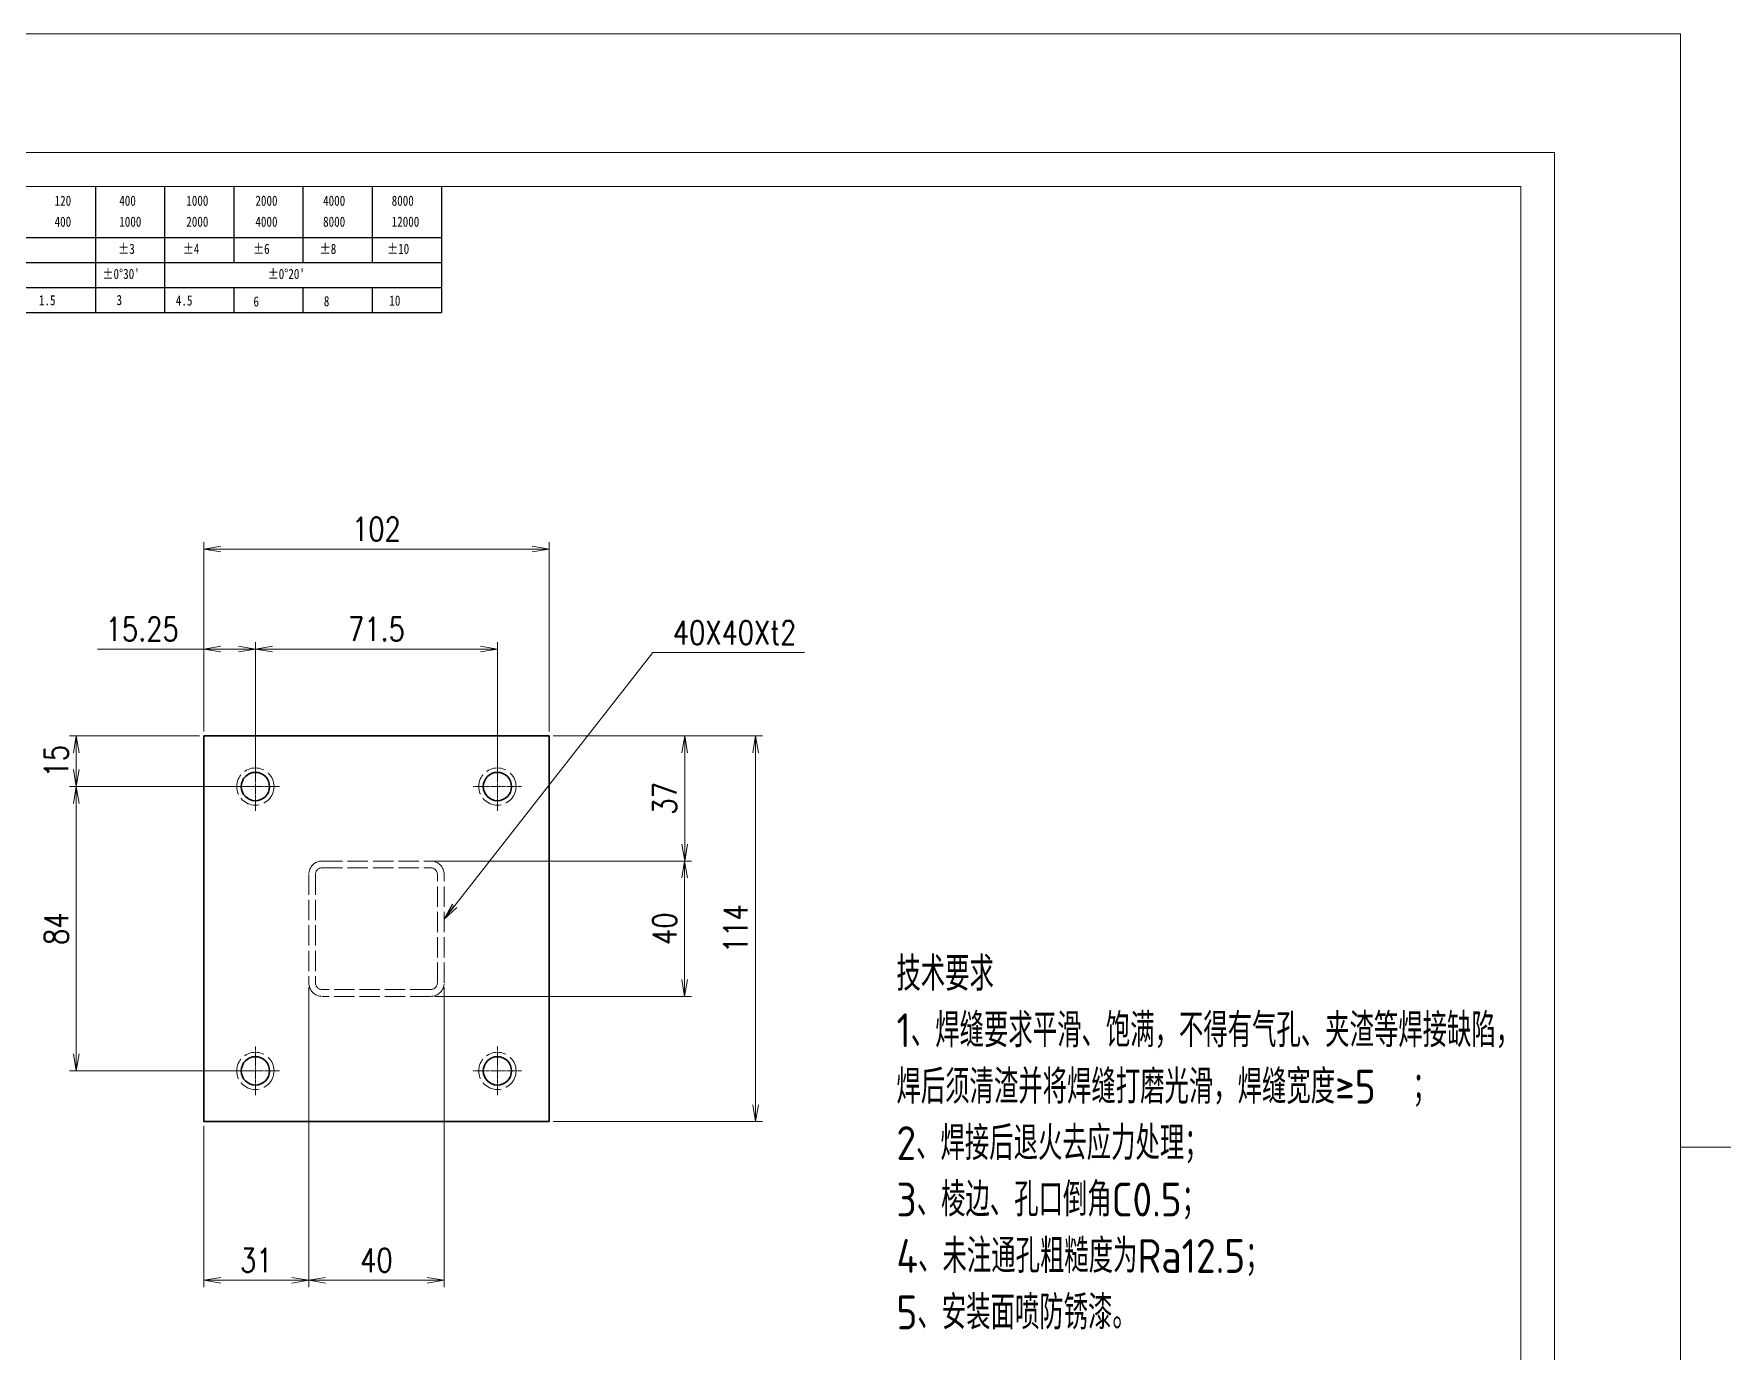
# Model space of a CAD drawing. Header units: millimetres. Extents: x 1333 to 106363, y -60675 to -5704.
# Drawn here: x 10759.4 to 11258.5, y -60240.5 to -59851 of the extents above; entities that cross this region are included whole.
import ezdxf

# ---------------------------------------------------------------- set-up
doc = ezdxf.new("R2010")
doc.units = ezdxf.units.MM
doc.header["$LTSCALE"] = 0.5
for name, pattern in [('AM_ISO02W050x2', [3.75, 3, -0.75]), ('AM_ISO08W050x2', [9, 6, -0.75, 1.5, -0.75]), ('DASHED', [15, 12, -3])]:
    doc.linetypes.add(name, pattern=pattern)
for name, color, linetype, lineweight in [('CENTER', 2, 'AM_ISO08W050x2', 15), ('DRAWING', 7, 'Continuous', 35), ('HIDDEN', 1, 'AM_ISO02W050x2', 18), ('图框', 7, 'Continuous', 18), ('标注线', 3, 'Continuous', 18)]:
    doc.layers.add(name, color=color, linetype=linetype, lineweight=lineweight)
doc.layers.add('图框文字', color=7, linetype='Continuous')
doc.layers.add('打印', color=7, linetype='Continuous', lineweight=15, plot=False)
doc.layers.add('打印-禁用', color=7, linetype='Continuous', lineweight=15, plot=False)
doc.styles.add('DIM', font='romans.shx', dxfattribs={"width": 0.8, "bigfont": 'bigfont.shx'})
doc.styles.add('国标', font='simfang.ttf', dxfattribs={"width": 0.8})
doc.styles.add('机械长仿宋', font='gbenor.shx', dxfattribs={"height": 1, "bigfont": 'gbcbig.shx'})
doc.dimstyles.new('DEH 1-2', dxfattribs={"dimscale": 2, "dimtxt": 3.5, "dimasz": 2.5, "dimexe": 1, "dimexo": 0.625, "dimgap": 1.2, "dimtad": 1, "dimtoh": 1, "dimdsep": 46, "dimtxsty": 'DIM', "dimblk": 'OPEN', "dimcen": 0, "dimclrd": 8, "dimclre": 8, "dimclrt": 2, "dimazin": 2, "dimtfac": 0.5, "dimtmove": 0, "dimatfit": 3, "dimldrblk": 'OPEN', "dimfxl": 1, "dimtolj": 2, "dimlwd": 18, "dimlwe": 18, "dimarcsym": 0})
doc.dimstyles.new('DEH 1-2$7', dxfattribs={"dimscale": 2, "dimtxt": 3.5, "dimasz": 2.5, "dimexe": 1, "dimexo": 0.625, "dimgap": 1.2, "dimtad": 1, "dimdsep": 46, "dimtxsty": 'DIM', "dimblk": 'OPEN', "dimcen": 0, "dimclrd": 8, "dimclre": 8, "dimclrt": 2, "dimazin": 2, "dimtfac": 0.5, "dimtmove": 0, "dimatfit": 3, "dimldrblk": 'OPEN', "dimfxl": 1, "dimtolj": 2, "dimlwd": 13, "dimlwe": 13, "dimarcsym": 1})

# ---------------------------------------------------------------- blocks, each defined once
blk = doc.blocks.new('GZDEH零件A3图框V01版')
at = {"layer": '图框', "linetype": 'Continuous'}
for p, q in [((3272.49, -1554.46), (2882.49, -1554.46)), ((3272.49, -1832.96), (3272.49, -1554.46))]:
    blk.add_line(p, q, dxfattribs=at)
at = {"layer": '图框文字', "color": 9}
for p, q in [((3061.98, -1561.98), (3061.98, -1554.46)), ((3072.2, -1561.98), (3072.2, -1554.46)), ((3082.42, -1561.98), (3082.42, -1554.46)), ((3092.64, -1561.98), (3092.64, -1554.46)), ((3102.86, -1561.98), (3102.86, -1554.46)), ((3113.09, -1573.08), (3113.09, -1554.46)), ((2996.09, -1561.98), (3113.09, -1561.98)), ((3061.98, -1573.08), (3061.98, -1561.98)), ((3072.2, -1573.08), (3072.2, -1561.98)), ((3082.42, -1565.68), (3082.42, -1561.98)), ((3092.64, -1565.68), (3092.64, -1561.98)), ((3102.86, -1565.68), (3102.86, -1561.98)), ((2996.09, -1565.68), (3113.09, -1565.68)), ((2996.09, -1569.38), (3113.09, -1569.38)), ((3082.42, -1573.08), (3082.42, -1569.48)), ((3092.64, -1573.08), (3092.64, -1569.38)), ((3102.86, -1573.08), (3102.86, -1569.38)), ((2990.09, -1573.08), (3113.09, -1573.08))]:
    blk.add_line(p, q, dxfattribs=at)
at = {"layer": '打印-禁用', "linetype": 'Continuous'}
for p, q in [((3277.49, -1549.46), (2857.49, -1549.46)), ((3277.49, -1846.46), (3277.49, -1549.46))]:
    blk.add_line(p, q, dxfattribs=at)
at = {"layer": '图框文字', "color": 9, "style": '国标', "width": 0.8}
for s, p in [('120', (3055.91, -1557.31)), ('400', (3065.46, -1557.31)), ('1000', (3075.36, -1557.31)), ('2000', (3085.57, -1557.31)), ('4000', (3095.57, -1557.31)), ('8000', (3105.7, -1557.31)), ('400', (3055.91, -1560.41)), ('1000', (3065.46, -1560.41)), ('2000', (3075.36, -1560.41)), ('4000', (3085.57, -1560.41)), ('8000', (3095.57, -1560.41)), ('12000', (3105.7, -1560.41)), ('±3', (3065.3, -1564.42)), ('±4', (3074.85, -1564.42)), ('±6', (3085.22, -1564.42)), ('±8', (3095.06, -1564.42)), ('±10', (3105.02, -1564.42)), ("±0%%D30'", (3062.98, -1568.12)), ("±0%%D20'", (3087.38, -1568.12)), ('1.5', (3053.59, -1572.01)), ('3', (3065.05, -1571.98)), ('4.5', (3073.82, -1572.05)), ('6', (3085.28, -1572.19)), ('8', (3095.68, -1572.15)), ('10', (3105.36, -1572.06))]:
    blk.add_text(s, height=1.5, dxfattribs=at).set_placement(p)
blk = doc.blocks.new('DEH A3')
at = {"layer": '图框'}
blk.add_blockref('GZDEH零件A3图框V01版', (-2857.49, 1846.46), dxfattribs=at)
blk = doc.blocks.new('_Open')
at = {"color": 0, "linetype": 'ByBlock', "lineweight": -2}
for p, q in [((-1, 0.167), (0, 0)), ((-1, -0.167), (0, 0)), ((0, 0), (-1, 0))]:
    blk.add_line(p, q, dxfattribs=at)
blk = doc.blocks.new('*D212')
at = {"layer": 'Defpoints', "color": 0, "linetype": 'ByBlock', "transparency": 16777216}
for p in [(10809.66, -60003.18), (10809.66, -60058.35), (10911.66, -60058.35)]:
    blk.add_point(p, dxfattribs=at)
at = {"layer": '标注线', "color": 8, "linetype": 'ByBlock', "lineweight": 18, "transparency": 16777216}
for p, q in [((10809.66, -60057.1), (10809.66, -60001.18)), ((10906.66, -60003.18), (10814.66, -60003.18)), ((10911.66, -60057.1), (10911.66, -60001.18))]:
    blk.add_line(p, q, dxfattribs=at)
at = {"layer": '标注线', "color": 8, "linetype": 'ByBlock', "lineweight": 18, "transparency": 16777216, "xscale": 5, "yscale": 5, "zscale": 5, "rotation": 180}
blk.add_blockref('_Open', (10809.66, -60003.18), dxfattribs=at)
at = {"layer": '标注线', "color": 8, "linetype": 'ByBlock', "lineweight": 18, "transparency": 16777216, "xscale": 5, "yscale": 5, "zscale": 5}
blk.add_blockref('_Open', (10911.66, -60003.18), dxfattribs=at)
at = {"layer": '标注线', "color": 2, "linetype": 'ByBlock', "transparency": 16777216, "insert": (10860.66, -59997.28), "char_height": 7, "attachment_point": 5, "style": 'DIM'}
blk.add_mtext('\\A2;102', dxfattribs=at)
blk = doc.blocks.new('*D213')
at = {"layer": 'Defpoints', "color": 0, "linetype": 'ByBlock', "transparency": 16777216}
for p in [(10911.66, -60058.35), (10911.66, -60172.35), (10972.67, -60172.35)]:
    blk.add_point(p, dxfattribs=at)
at = {"layer": '标注线', "color": 8, "linetype": 'ByBlock', "lineweight": 18, "transparency": 16777216}
for p, q in [((10912.91, -60058.35), (10974.67, -60058.35)), ((10972.67, -60063.35), (10972.67, -60167.35)), ((10912.91, -60172.35), (10974.67, -60172.35))]:
    blk.add_line(p, q, dxfattribs=at)
at = {"layer": '标注线', "color": 8, "linetype": 'ByBlock', "lineweight": 18, "transparency": 16777216, "xscale": 5, "yscale": 5, "zscale": 5}
for p, rotation in [((10972.67, -60058.35), 90), ((10972.67, -60172.35), 270)]:
    blk.add_blockref('_Open', p, dxfattribs=dict(at, rotation=rotation))
at = {"layer": '标注线', "color": 2, "linetype": 'ByBlock', "transparency": 16777216, "insert": (10966.77, -60115.35), "char_height": 7, "attachment_point": 5, "rotation": 90, "style": 'DIM'}
blk.add_mtext('\\A2;114', dxfattribs=at)
blk = doc.blocks.new('*D214')
at = {"layer": 'Defpoints', "color": 0, "linetype": 'ByBlock', "transparency": 16777216}
for p in [(10809.66, -60032.72), (10809.66, -60058.35), (10824.91, -60066.2)]:
    blk.add_point(p, dxfattribs=at)
at = {"layer": '标注线', "color": 8, "linetype": 'ByBlock', "lineweight": 18, "transparency": 16777216}
for p, q in [((10809.66, -60032.72), (10778.26, -60032.72)), ((10809.66, -60057.1), (10809.66, -60030.72)), ((10819.91, -60032.72), (10814.66, -60032.72)), ((10824.91, -60064.95), (10824.91, -60030.72))]:
    blk.add_line(p, q, dxfattribs=at)
at = {"layer": '标注线', "color": 8, "linetype": 'ByBlock', "lineweight": 18, "transparency": 16777216, "xscale": 5, "yscale": 5, "zscale": 5, "rotation": 180}
blk.add_blockref('_Open', (10809.66, -60032.72), dxfattribs=at)
at = {"layer": '标注线', "color": 8, "linetype": 'ByBlock', "lineweight": 18, "transparency": 16777216, "xscale": 5, "yscale": 5, "zscale": 5}
blk.add_blockref('_Open', (10824.91, -60032.72), dxfattribs=at)
at = {"layer": '标注线', "color": 2, "linetype": 'ByBlock', "transparency": 16777216, "insert": (10791.46, -60026.82), "char_height": 7, "attachment_point": 5, "style": 'DIM'}
blk.add_mtext('\\A2;15.25', dxfattribs=at)
blk = doc.blocks.new('*D215')
at = {"layer": 'Defpoints', "color": 0, "linetype": 'ByBlock', "transparency": 16777216}
for p in [(10896.41, -60032.72), (10824.91, -60073.35), (10896.41, -60073.35)]:
    blk.add_point(p, dxfattribs=at)
at = {"layer": '标注线', "color": 8, "linetype": 'ByBlock', "lineweight": 18, "transparency": 16777216}
for p, q in [((10824.91, -60072.1), (10824.91, -60030.72)), ((10829.91, -60032.72), (10891.41, -60032.72)), ((10896.41, -60072.1), (10896.41, -60030.72))]:
    blk.add_line(p, q, dxfattribs=at)
at = {"layer": '标注线', "color": 8, "linetype": 'ByBlock', "lineweight": 18, "transparency": 16777216, "xscale": 5, "yscale": 5, "zscale": 5, "rotation": 180}
blk.add_blockref('_Open', (10824.91, -60032.72), dxfattribs=at)
at = {"layer": '标注线', "color": 8, "linetype": 'ByBlock', "lineweight": 18, "transparency": 16777216, "xscale": 5, "yscale": 5, "zscale": 5}
blk.add_blockref('_Open', (10896.41, -60032.72), dxfattribs=at)
at = {"layer": '标注线', "color": 2, "linetype": 'ByBlock', "transparency": 16777216, "insert": (10860.66, -60026.82), "char_height": 7, "attachment_point": 5, "style": 'DIM'}
blk.add_mtext('\\A2;71.5', dxfattribs=at)
blk = doc.blocks.new('*D216')
at = {"layer": 'Defpoints', "color": 0, "linetype": 'ByBlock', "transparency": 16777216}
for p in [(10771.99, -60058.35), (10809.66, -60058.35), (10824.91, -60073.35)]:
    blk.add_point(p, dxfattribs=at)
at = {"layer": '标注线', "color": 8, "linetype": 'ByBlock', "lineweight": 18, "transparency": 16777216}
for p, q in [((10808.41, -60058.35), (10769.99, -60058.35)), ((10771.99, -60068.35), (10771.99, -60063.35)), ((10823.66, -60073.35), (10769.99, -60073.35))]:
    blk.add_line(p, q, dxfattribs=at)
at = {"layer": '标注线', "color": 8, "linetype": 'ByBlock', "lineweight": 18, "transparency": 16777216, "xscale": 5, "yscale": 5, "zscale": 5}
for p, rotation in [((10771.99, -60058.35), 90), ((10771.99, -60073.35), 270)]:
    blk.add_blockref('_Open', p, dxfattribs=dict(at, rotation=rotation))
at = {"layer": '标注线', "color": 2, "linetype": 'ByBlock', "transparency": 16777216, "insert": (10766.09, -60065.85), "char_height": 7, "attachment_point": 5, "rotation": 90, "style": 'DIM'}
blk.add_mtext('\\A2;15', dxfattribs=at)
blk = doc.blocks.new('*D217')
at = {"layer": 'Defpoints', "color": 0, "linetype": 'ByBlock', "transparency": 16777216}
for p in [(10824.91, -60073.35), (10771.99, -60157.35), (10824.91, -60157.35)]:
    blk.add_point(p, dxfattribs=at)
at = {"layer": '标注线', "color": 8, "linetype": 'ByBlock', "lineweight": 18, "transparency": 16777216}
for p, q in [((10823.66, -60073.35), (10769.99, -60073.35)), ((10771.99, -60078.35), (10771.99, -60152.35)), ((10823.66, -60157.35), (10769.99, -60157.35))]:
    blk.add_line(p, q, dxfattribs=at)
at = {"layer": '标注线', "color": 8, "linetype": 'ByBlock', "lineweight": 18, "transparency": 16777216, "xscale": 5, "yscale": 5, "zscale": 5}
for p, rotation in [((10771.99, -60073.35), 90), ((10771.99, -60157.35), 270)]:
    blk.add_blockref('_Open', p, dxfattribs=dict(at, rotation=rotation))
at = {"layer": '标注线', "color": 2, "linetype": 'ByBlock', "transparency": 16777216, "insert": (10766.09, -60115.35), "char_height": 7, "attachment_point": 5, "rotation": 90, "style": 'DIM'}
blk.add_mtext('\\A2;84', dxfattribs=at)
blk = doc.blocks.new('*D218')
at = {"layer": 'Defpoints', "color": 0, "linetype": 'ByBlock', "transparency": 16777216}
for p in [(10840.66, -60131.35), (10809.66, -60172.35), (10809.66, -60219.2)]:
    blk.add_point(p, dxfattribs=at)
at = {"layer": '标注线', "color": 8, "linetype": 'ByBlock', "lineweight": 18, "transparency": 16777216}
for p, q in [((10840.66, -60132.6), (10840.66, -60221.2)), ((10809.66, -60173.6), (10809.66, -60221.2)), ((10835.66, -60219.2), (10814.66, -60219.2))]:
    blk.add_line(p, q, dxfattribs=at)
at = {"layer": '标注线', "color": 8, "linetype": 'ByBlock', "lineweight": 18, "transparency": 16777216, "xscale": 5, "yscale": 5, "zscale": 5, "rotation": 180}
blk.add_blockref('_Open', (10809.66, -60219.2), dxfattribs=at)
at = {"layer": '标注线', "color": 8, "linetype": 'ByBlock', "lineweight": 18, "transparency": 16777216, "xscale": 5, "yscale": 5, "zscale": 5}
blk.add_blockref('_Open', (10840.66, -60219.2), dxfattribs=at)
at = {"layer": '标注线', "color": 2, "linetype": 'ByBlock', "transparency": 16777216, "insert": (10825.16, -60213.3), "char_height": 7, "attachment_point": 5, "style": 'DIM'}
blk.add_mtext('\\A2;31', dxfattribs=at)
blk = doc.blocks.new('*D219')
at = {"layer": 'Defpoints', "color": 0, "linetype": 'ByBlock', "transparency": 16777216}
for p in [(10911.66, -60058.35), (10951.74, -60058.35), (10874.11, -60095.35)]:
    blk.add_point(p, dxfattribs=at)
at = {"layer": '标注线', "color": 8, "linetype": 'ByBlock', "lineweight": 18, "transparency": 16777216}
for p, q in [((10912.91, -60058.35), (10953.74, -60058.35)), ((10951.74, -60090.35), (10951.74, -60063.35)), ((10875.36, -60095.35), (10953.74, -60095.35))]:
    blk.add_line(p, q, dxfattribs=at)
at = {"layer": '标注线', "color": 8, "linetype": 'ByBlock', "lineweight": 18, "transparency": 16777216, "xscale": 5, "yscale": 5, "zscale": 5}
for p, rotation in [((10951.74, -60058.35), 90), ((10951.74, -60095.35), 270)]:
    blk.add_blockref('_Open', p, dxfattribs=dict(at, rotation=rotation))
at = {"layer": '标注线', "color": 2, "linetype": 'ByBlock', "transparency": 16777216, "insert": (10945.84, -60076.85), "char_height": 7, "attachment_point": 5, "rotation": 90, "style": 'DIM'}
blk.add_mtext('\\A2;37', dxfattribs=at)
blk = doc.blocks.new('*D220')
at = {"layer": 'Defpoints', "color": 0, "linetype": 'ByBlock', "transparency": 16777216}
for p in [(10840.66, -60131.35), (10880.66, -60131.35), (10880.66, -60219.2)]:
    blk.add_point(p, dxfattribs=at)
at = {"layer": '标注线', "color": 8, "linetype": 'ByBlock', "lineweight": 18, "transparency": 16777216}
for p, q in [((10840.66, -60132.6), (10840.66, -60221.2)), ((10880.66, -60132.6), (10880.66, -60221.2)), ((10845.66, -60219.2), (10875.66, -60219.2))]:
    blk.add_line(p, q, dxfattribs=at)
at = {"layer": '标注线', "color": 8, "linetype": 'ByBlock', "lineweight": 18, "transparency": 16777216, "xscale": 5, "yscale": 5, "zscale": 5, "rotation": 180}
blk.add_blockref('_Open', (10840.66, -60219.2), dxfattribs=at)
at = {"layer": '标注线', "color": 8, "linetype": 'ByBlock', "lineweight": 18, "transparency": 16777216, "xscale": 5, "yscale": 5, "zscale": 5}
blk.add_blockref('_Open', (10880.66, -60219.2), dxfattribs=at)
at = {"layer": '标注线', "color": 2, "linetype": 'ByBlock', "transparency": 16777216, "insert": (10860.66, -60213.3), "char_height": 7, "attachment_point": 5, "style": 'DIM'}
blk.add_mtext('\\A2;40', dxfattribs=at)
blk = doc.blocks.new('*D221')
at = {"layer": 'Defpoints', "color": 0, "linetype": 'ByBlock', "transparency": 16777216}
for p in [(10874.11, -60095.35), (10951.72, -60095.35), (10876.66, -60135.35)]:
    blk.add_point(p, dxfattribs=at)
at = {"layer": '标注线', "color": 8, "linetype": 'ByBlock', "lineweight": 18, "transparency": 16777216}
for p, q in [((10875.36, -60095.35), (10953.72, -60095.35)), ((10951.72, -60130.35), (10951.72, -60100.35)), ((10877.91, -60135.35), (10953.72, -60135.35))]:
    blk.add_line(p, q, dxfattribs=at)
at = {"layer": '标注线', "color": 8, "linetype": 'ByBlock', "lineweight": 18, "transparency": 16777216, "xscale": 5, "yscale": 5, "zscale": 5}
for p, rotation in [((10951.72, -60095.35), 90), ((10951.72, -60135.35), 270)]:
    blk.add_blockref('_Open', p, dxfattribs=dict(at, rotation=rotation))
at = {"layer": '标注线', "color": 2, "linetype": 'ByBlock', "transparency": 16777216, "insert": (10945.82, -60115.35), "char_height": 7, "attachment_point": 5, "rotation": 90, "style": 'DIM'}
blk.add_mtext('\\A2;40', dxfattribs=at)

msp = doc.modelspace()

# ---------------------------------------------------------------- linework, layer by layer
at = {"layer": 'CENTER', "lineweight": 13, "ltscale": 0.357501}
for p, q in [((10824.907, -60066.197), (10824.907, -60080.497)), ((10896.407, -60066.197), (10896.407, -60080.497)), ((10824.907, -60150.197), (10824.907, -60164.497)), ((10896.407, -60150.197), (10896.407, -60164.497))]:
    msp.add_line(p, q, dxfattribs=at)
at = {"layer": 'CENTER', "lineweight": 13, "ltscale": 0.3575}
for p, q in [((10832.057, -60073.347), (10817.757, -60073.347)), ((10903.557, -60073.347), (10889.257, -60073.347)), ((10832.057, -60157.347), (10817.757, -60157.347)), ((10903.557, -60157.347), (10889.257, -60157.347))]:
    msp.add_line(p, q, dxfattribs=at)
at = {"layer": 'DRAWING', "color": 7, "lineweight": 35}
for p, q in [((10809.657, -60058.347), (10911.657, -60058.347)), ((10809.657, -60058.347), (10809.657, -60172.347)), ((10911.657, -60172.347), (10911.657, -60058.347)), ((10911.657, -60172.347), (10809.657, -60172.347))]:
    msp.add_line(p, q, dxfattribs=at)
for centre in [(10824.907, -60073.347), (10896.407, -60073.347), (10824.907, -60157.347), (10896.407, -60157.347)]:
    msp.add_circle(centre, 4.188, dxfattribs=at)
at = {"layer": 'HIDDEN', "linetype": 'DASHED', "lineweight": 13}
for p, q in [((10844.657, -60095.347), (10876.657, -60095.347)), ((10844.657, -60097.347), (10876.657, -60097.347)), ((10840.657, -60099.347), (10840.657, -60131.347)), ((10842.657, -60099.347), (10842.657, -60131.347)), ((10878.657, -60131.347), (10878.657, -60099.347)), ((10880.657, -60131.347), (10880.657, -60099.347)), ((10876.657, -60133.347), (10844.657, -60133.347)), ((10876.657, -60135.347), (10844.657, -60135.347))]:
    msp.add_line(p, q, dxfattribs=at)
for centre in [(10824.907, -60073.347), (10896.407, -60073.347), (10824.907, -60157.347), (10896.407, -60157.347)]:
    msp.add_circle(centre, 5.5, dxfattribs=at)
for centre, radius, start, end in [((10844.657, -60099.347), 4, 90, 180), ((10844.657, -60099.347), 2, 90, 180), ((10876.657, -60099.347), 4, 360, 90), ((10876.657, -60099.347), 2, 360, 90), ((10844.657, -60131.347), 4, 180, 270), ((10844.657, -60131.347), 2, 180, 270), ((10876.657, -60131.347), 4, 270, 0), ((10876.657, -60131.347), 2, 270, 0)]:
    msp.add_arc(centre, radius, start, end, dxfattribs=at)
at = {"layer": '打印'}
msp.add_lwpolyline([(10368.742, -59886.077), (11208.742, -59886.077), (11208.742, -60480.077), (10368.742, -60480.077)], close=True, dxfattribs=at)
at = {"layer": '标注线', "linetype": 'ByBlock'}
msp.add_lwpolyline([(10356.735, -59850.964), (11245.973, -59850.964), (11245.973, -60521.184), (10356.735, -60521.184)], close=True, dxfattribs=at)
at = {"layer": '标注线'}
msp.add_lwpolyline([(11245.973, -60179.877), (11722.04, -60179.877), (11722.04, -60521.184), (11245.973, -60521.184)], close=True, dxfattribs=at)

# ---------------------------------------------------------------- block references
at = {"layer": '图框', "xscale": 2, "yscale": 2, "zscale": 2}
msp.add_blockref('DEH A3', (10368.742, -60480.077), dxfattribs=at)

# ---------------------------------------------------------------- texts
at = {"layer": '标注线', "color": 2, "linetype": 'ByBlock', "insert": (10948.235, -60031.387), "char_height": 7, "attachment_point": 7, "style": 'DIM'}
msp.add_mtext('{\\Fromans,bigfont|c134;40X40Xt2}', dxfattribs=at)
at = {"layer": '标注线', "color": 2, "insert": (11014.286, -60123.683), "char_height": 20, "width": 412.08189, "attachment_point": 1, "style": '机械长仿宋'}
msp.add_mtext('{\\H0.5x;技术要求\\P1、\\A2;焊缝要求平滑、饱满，不得有气孔、夹渣等焊接缺陷，\\P焊后须清渣并将焊缝打磨光滑，焊缝宽度≥5  ；\\P\\A0;2、焊接后退火去应力处理；\\P3、\\A2;棱边、\\A0;孔口倒角C0.5；\\P4、未注通孔粗糙度为Ra12.5；\\P5、安装面喷防锈漆。   \\C3; }', dxfattribs=at)

# ---------------------------------------------------------------- dimensions: what is measured, and where the dimension line sits
at = {"layer": '标注线', "linetype": 'ByBlock'}
for base, p1, p2, picture, middle in [((10809.657, -60003.184), (10911.657, -60058.347), (10809.657, -60058.347), '*D212', (10860.657, -59997.284)), ((10809.657, -60032.719), (10824.907, -60066.197), (10809.657, -60058.347), '*D214', (10791.457, -60026.819)), ((10896.407, -60032.719), (10824.907, -60073.347), (10896.407, -60073.347), '*D215', (10860.657, -60026.819)), ((10809.657, -60219.195), (10840.657, -60131.347), (10809.657, -60172.347), '*D218', (10825.157, -60213.295)), ((10880.657, -60219.195), (10840.657, -60131.347), (10880.657, -60131.347), '*D220', (10860.657, -60213.295))]:
    dim = msp.add_linear_dim(base=base, p1=p1, p2=p2, dimstyle='DEH 1-2', dxfattribs=at)
    dim.commit()
    dim.dimension.update_dxf_attribs({"geometry": picture, "text_midpoint": middle})
for base, p1, p2, picture, middle in [((10771.992, -60058.347), (10824.907, -60073.347), (10809.657, -60058.347), '*D216', (10766.092, -60065.847)), ((10951.736, -60058.347), (10874.108, -60095.347), (10911.657, -60058.347), '*D219', (10945.836, -60076.847)), ((10972.671, -60172.347), (10911.657, -60058.347), (10911.657, -60172.347), '*D213', (10966.771, -60115.347)), ((10771.992, -60157.347), (10824.907, -60073.347), (10824.907, -60157.347), '*D217', (10766.092, -60115.347)), ((10951.721, -60095.347), (10876.657, -60135.347), (10874.108, -60095.347), '*D221', (10945.821, -60115.347))]:
    dim = msp.add_linear_dim(base=base, p1=p1, p2=p2, angle=90, dimstyle='DEH 1-2', dxfattribs=at)
    dim.commit()
    dim.dimension.update_dxf_attribs({"geometry": picture, "text_midpoint": middle})

# ---------------------------------------------------------------- leaders
at = {"layer": '标注线', "linetype": 'ByBlock', "annotation_type": 0, "has_hookline": 1, "hookline_direction": 0, "text_width": 38.933}
msp.add_leader([(10880.657, -60112.532), (10942.344, -60033.787), (10945.835, -60033.787)], dimstyle='DEH 1-2$7', dxfattribs=at)

doc.saveas('drawing.dxf')
